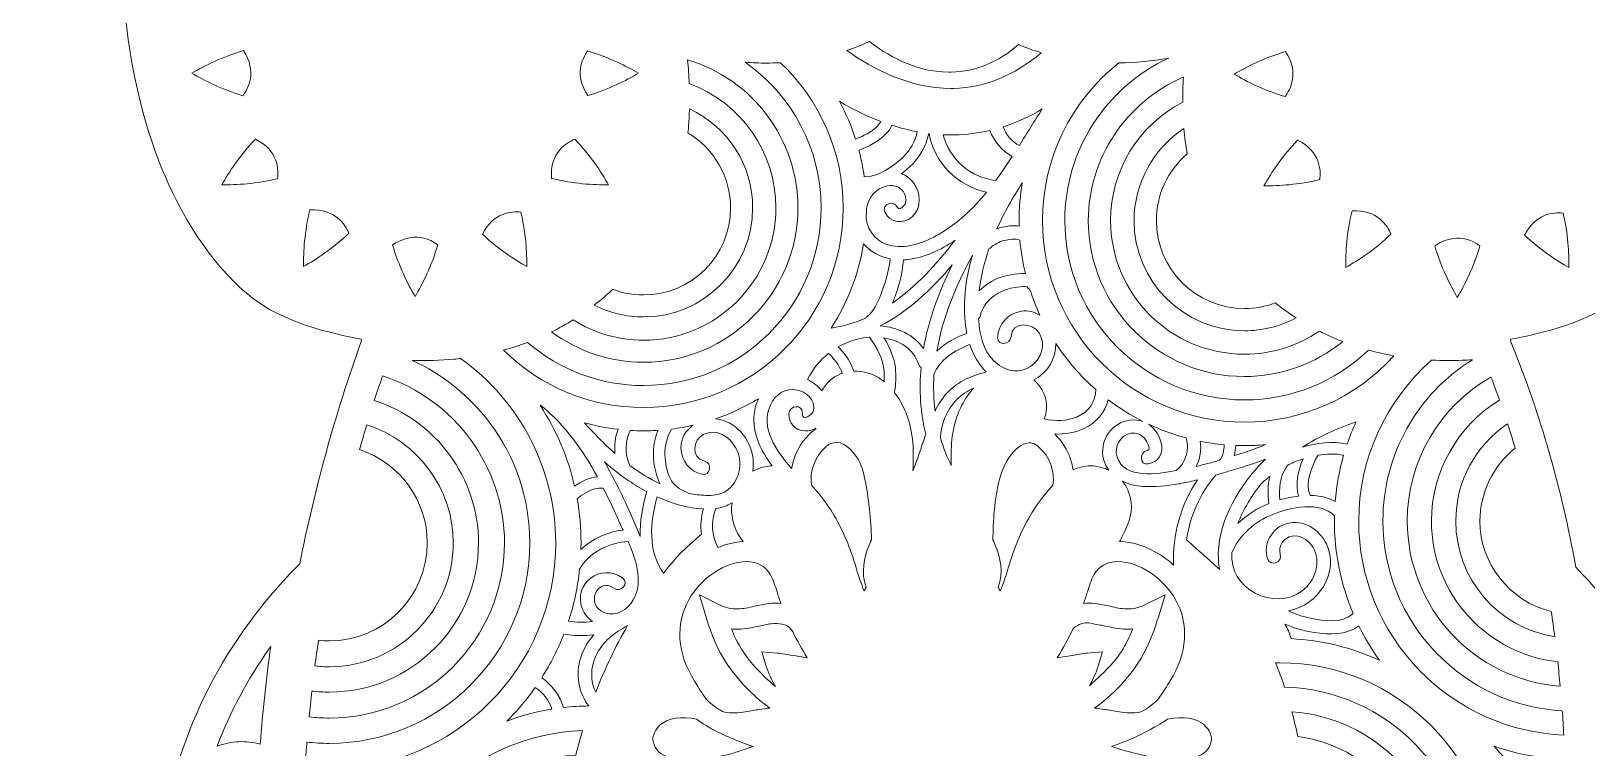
# Model space of a CAD drawing. Header units: millimetres. Extents: x -883 to 1566, y 87 to 598.
# Drawn here: x 627 to 914.9, y 263 to 395.7 of the extents above; entities that cross this region are included whole.
import ezdxf

# ---------------------------------------------------------------- set-up
doc = ezdxf.new("R2010")
doc.units = ezdxf.units.MM
doc.header["$MEASUREMENT"] = 0
doc.layers.add('Layer 5', color=7, linetype='Continuous')

msp = doc.modelspace()

# ---------------------------------------------------------------- linework, layer by layer
at = {"layer": 'Layer 5', "lineweight": 0}
for points, knots in [([(1049.22, 244.42), (1037.97, 258.41), (1020.9, 265.96), (1008.56, 269.82), (995.24, 273.99), (984.72, 274.87), (984.28, 274.9), (984.28, 274.9), (978.38, 275.35), (978.38, 275.35), (978.38, 275.35), (983.33, 272.12), (983.33, 272.12), (983.64, 271.92), (1014.32, 251.62), (1016.23, 228.7), (1016.96, 219.87), (1013.29, 211.67), (1005.31, 204.32), (996.86, 196.54), (987.11, 193.81), (976.33, 196.2), (965.94, 198.5), (957.01, 204.95), (951.34, 209.96), (944.65, 215.87), (939.8, 222.25), (938.46, 225.5), (938.46, 225.5), (938.25, 226.03), (938.25, 226.03), (939.22, 237.66), (938.11, 248.92), (934.94, 259.52), (934.91, 259.63), (934.31, 261.65), (934.26, 261.67), (931.59, 269.81), (927.69, 277.55), (922.65, 284.71), (919.31, 289.47), (915.89, 293.36), (912.87, 296.42), (910.23, 311.06), (906.31, 324.76), (901.16, 337.36), (901.16, 337.36), (901.17, 337.37), (901.17, 337.37), (901.17, 337.37), (901.15, 337.38), (901.15, 337.38), (901.06, 337.61), (900.97, 337.84), (900.87, 338.07), (900.87, 338.07), (900.82, 338.65), (900.82, 338.65), (904.46, 339.27), (914.12, 341.25), (920.27, 345.72), (924, 348.43), (933.34, 356.72), (939.57, 375.11), (943.95, 388.05), (945.77, 402.95), (945.03, 419.6), (945.01, 421.03), (944.92, 422.45), (944.78, 423.87), (944.33, 430.37), (943.51, 437.13), (942.3, 444.13), (935.21, 485.36), (917.29, 523.48), (891.84, 551.48), (878.64, 566), (863.85, 577.35), (847.87, 585.21), (830.97, 593.52), (813.05, 597.76), (794.6, 597.82), (794.6, 597.82), (794.38, 597.82), (794.38, 597.82), (794.38, 597.82), (794.38, 597.82), (794.38, 597.82), (775.93, 597.76), (758, 593.52), (741.11, 585.21), (725.12, 577.35), (710.33, 566), (697.13, 551.48), (671.69, 523.48), (653.77, 485.36), (646.67, 444.13), (642.06, 417.32), (642.98, 394.1), (649.41, 375.11), (655.64, 356.72), (664.98, 348.43), (668.7, 345.72), (674.85, 341.25), (684.52, 339.27), (688.15, 338.65), (688.15, 338.65), (688.12, 338.23), (688.12, 338.23), (683.3, 324.81), (679.5, 311.04), (676.74, 297.06), (673.57, 293.91), (669.91, 289.81), (666.32, 284.71), (660.84, 276.92), (656.71, 268.44), (654.04, 259.52), (650.69, 248.36), (649.64, 236.48), (650.89, 224.19), (653.3, 200.65), (661.72, 184.75), (666.75, 175.25), (668.65, 171.66), (670.15, 168.83), (670.33, 167.36), (670.33, 167.24), (670.21, 166.18), (666.05, 163.16), (663.1, 161.03), (659.03, 158.54), (654.72, 155.91), (643.93, 149.32), (631.7, 141.86), (629.3, 135.15), (627.02, 128.81), (627.02, 123.78), (629.29, 120.21), (631.04, 117.47), (634.1, 115.77), (638.16, 115.26), (644.55, 107.82), (661.64, 109.01), (667.7, 109.69), (667.66, 109.28), (667.64, 108.82), (667.66, 108.34), (667.5, 106.94), (667.8, 106.33), (668.01, 105.92), (668.01, 105.92), (668.03, 105.93), (668.03, 105.93), (668.31, 104.91), (668.79, 103.84), (669.56, 102.79), (673.14, 97.9), (681.28, 95.72), (693.74, 96.3), (699.9, 91.24), (707.11, 89.82), (713.26, 89.82), (718.14, 89.82), (722.36, 90.71), (724.9, 91.4), (727.81, 92.2), (732.21, 92.16), (736.88, 92.13), (745.08, 92.07), (753.56, 92.01), (757.22, 96.38), (757.22, 96.38), (757.31, 96.49), (757.31, 96.49), (767.12, 110.69), (754.63, 135.42), (750.11, 143.4), (757.61, 142.9), (778.26, 141.67), (794.49, 141.98), (810.72, 141.67), (831.37, 142.9), (838.87, 143.4), (834.35, 135.42), (821.86, 110.69), (831.67, 96.49), (831.67, 96.49), (831.75, 96.38), (831.75, 96.38), (835.41, 92.01), (843.9, 92.07), (852.1, 92.13), (856.76, 92.16), (861.16, 92.2), (864.08, 91.4), (869.81, 89.84), (884.19, 87.24), (895.23, 96.3), (907.7, 95.72), (915.84, 97.9), (919.42, 102.79), (920.23, 103.9), (920.72, 105.03), (921, 106.11), (921.17, 106.51), (921.28, 107.01), (921.28, 107.68), (921.35, 108.42), (921.33, 109.1), (921.28, 109.69), (927.34, 109.01), (944.42, 107.82), (950.82, 115.26), (954.88, 115.77), (957.93, 117.47), (959.68, 120.21), (961.96, 123.78), (961.96, 128.81), (959.68, 135.15), (958.51, 138.41), (955.02, 141.84), (950.51, 145.27), (956.29, 143.79), (964.44, 142.01), (973.66, 140.95), (978.5, 140.4), (983.93, 140.01), (989.65, 140.01), (1003.71, 140.01), (1019.54, 142.36), (1032.64, 150.39), (1048.21, 159.93), (1057.64, 175.88), (1060.66, 197.8), (1063.19, 216.14), (1059.34, 231.82), (1049.22, 244.42)], [0, 0, 0, 0, 1, 1, 1, 2, 2, 2, 3, 3, 3, 4, 4, 4, 5, 5, 5, 6, 6, 6, 7, 7, 7, 8, 8, 8, 9, 9, 9, 10, 10, 10, 11, 11, 11, 12, 12, 12, 13, 13, 13, 14, 14, 14, 15, 15, 15, 16, 16, 16, 17, 17, 17, 18, 18, 18, 19, 19, 19, 20, 20, 20, 21, 21, 21, 22, 22, 22, 23, 23, 23, 24, 24, 24, 25, 25, 25, 26, 26, 26, 27, 27, 27, 28, 28, 28, 29, 29, 29, 30, 30, 30, 31, 31, 31, 32, 32, 32, 33, 33, 33, 34, 34, 34, 35, 35, 35, 36, 36, 36, 37, 37, 37, 38, 38, 38, 39, 39, 39, 40, 40, 40, 41, 41, 41, 42, 42, 42, 43, 43, 43, 44, 44, 44, 45, 45, 45, 46, 46, 46, 47, 47, 47, 48, 48, 48, 49, 49, 49, 50, 50, 50, 51, 51, 51, 52, 52, 52, 53, 53, 53, 54, 54, 54, 55, 55, 55, 56, 56, 56, 57, 57, 57, 58, 58, 58, 59, 59, 59, 60, 60, 60, 61, 61, 61, 62, 62, 62, 63, 63, 63, 64, 64, 64, 65, 65, 65, 66, 66, 66, 67, 67, 67, 68, 68, 68, 69, 69, 69, 70, 70, 70, 71, 71, 71, 72, 72, 72, 73, 73, 73, 74, 74, 74, 75, 75, 75, 76, 76, 76, 77, 77, 77, 78, 78, 78, 79, 79, 79, 79]), ([(666.31, 392.05), (668.88, 388.17), (667.19, 385.02), (666.21, 383.71), (662.35, 384.86), (659.09, 386.5), (656.77, 387.87), (659.11, 389.25), (662.41, 390.9), (666.31, 392.05)], [0, 0, 0, 0, 1, 1, 1, 2, 2, 2, 3, 3, 3, 3]), ([(730.01, 392), (733.98, 390.82), (737.33, 389.08), (739.4, 387.87), (737.11, 386.52), (733.87, 384.88), (730.04, 383.74), (727.52, 387.49), (728.95, 390.54), (730.01, 392)], [0, 0, 0, 0, 1, 1, 1, 2, 2, 2, 3, 3, 3, 3]), ([(782.17, 393.76), (785.02, 391.5), (790.41, 388.07), (796.87, 388.07), (797.01, 388.07), (797.16, 388.07), (797.3, 388.07), (801.78, 388.17), (805.97, 389.89), (809.74, 393.16), (811.08, 392.59), (812.5, 392.08), (813.96, 391.64), (808.88, 387.4), (803.44, 385.19), (797.78, 385.05), (797.59, 385.05), (797.4, 385.04), (797.22, 385.04), (789.65, 385.04), (782.75, 388.68), (777.96, 392.07), (779.42, 392.56), (780.83, 393.12), (782.17, 393.76)], [0, 0, 0, 0, 1, 1, 1, 2, 2, 2, 3, 3, 3, 4, 4, 4, 5, 5, 5, 6, 6, 6, 7, 7, 7, 8, 8, 8, 8]), ([(859.08, 383.54), (855.21, 384.69), (851.95, 386.33), (849.64, 387.7), (851.74, 388.93), (855.14, 390.69), (859.17, 391.88), (861.74, 388), (860.05, 384.85), (859.08, 383.54)], [0, 0, 0, 0, 1, 1, 1, 2, 2, 2, 3, 3, 3, 3]), ([(718.88, 338.05), (724.86, 332.9), (732.46, 330.06), (740.34, 330.06), (758.47, 330.06), (773.23, 344.82), (773.23, 362.95), (773.23, 373.71), (767.92, 383.76), (759.18, 389.89), (760.5, 389.79), (761.8, 389.74), (763.07, 389.74), (763.92, 389.74), (764.8, 389.77), (765.69, 389.81), (773.07, 382.84), (777.3, 373.07), (777.3, 362.95), (777.3, 342.57), (760.72, 325.99), (740.34, 325.99), (730.55, 325.99), (721.4, 329.75), (714.44, 336.61), (715.96, 337.03), (717.45, 337.51), (718.88, 338.05)], [0, 0, 0, 0, 1, 1, 1, 2, 2, 2, 3, 3, 3, 4, 4, 4, 5, 5, 5, 6, 6, 6, 7, 7, 7, 8, 8, 8, 9, 9, 9, 9]), ([(727.31, 342.22), (731.22, 339.75), (735.71, 338.45), (740.34, 338.45), (753.85, 338.45), (764.85, 349.44), (764.85, 362.95), (764.85, 373.22), (758.42, 382.4), (748.81, 385.95), (748.75, 387.37), (748.65, 388.84), (748.5, 390.34), (760.58, 386.75), (768.92, 375.64), (768.92, 362.95), (768.92, 347.19), (756.1, 334.37), (740.34, 334.37), (734.23, 334.37), (728.24, 336.36), (723.34, 340), (724.7, 340.68), (726.03, 341.42), (727.31, 342.22)], [0, 0, 0, 0, 1, 1, 1, 2, 2, 2, 3, 3, 3, 4, 4, 4, 5, 5, 5, 6, 6, 6, 7, 7, 7, 8, 8, 8, 8]), ([(828.31, 389.76), (831.36, 389.8), (834.49, 390.11), (837.54, 390.67), (825.9, 385.28), (818.32, 373.62), (818.32, 360.58), (818.32, 342.29), (833.22, 327.4), (851.55, 327.4), (860.15, 327.4), (868.29, 330.67), (874.51, 336.63), (876.05, 336.21), (877.63, 335.85), (879.23, 335.56), (872.13, 327.74), (862.12, 323.28), (851.55, 323.28), (830.94, 323.28), (814.18, 340.01), (814.18, 360.58), (814.18, 372), (819.33, 382.62), (828.31, 389.76)], [0, 0, 0, 0, 1, 1, 1, 2, 2, 2, 3, 3, 3, 4, 4, 4, 5, 5, 5, 6, 6, 6, 7, 7, 7, 8, 8, 8, 8]), ([(840.14, 382.51), (831.89, 378.23), (826.79, 369.87), (826.79, 360.58), (826.79, 346.95), (837.89, 335.86), (851.55, 335.86), (856.52, 335.86), (861.3, 337.33), (865.42, 340.12), (866.23, 339.71), (866.94, 339.37), (867.64, 339.06), (868.31, 338.76), (869, 338.48), (869.74, 338.2), (864.59, 334.02), (858.18, 331.73), (851.55, 331.73), (835.62, 331.73), (822.66, 344.68), (822.66, 360.58), (822.66, 372.1), (829.68, 382.62), (840.25, 387.12), (840.17, 385.56), (840.13, 384.02), (840.14, 382.51)], [0, 0, 0, 0, 1, 1, 1, 2, 2, 2, 3, 3, 3, 4, 4, 4, 5, 5, 5, 6, 6, 6, 7, 7, 7, 8, 8, 8, 9, 9, 9, 9]), ([(748.57, 376.81), (748.63, 377.35), (748.67, 377.85), (748.7, 378.33), (748.77, 379.26), (748.82, 380.24), (748.84, 381.26), (755.98, 377.95), (760.54, 370.88), (760.54, 362.95), (760.54, 351.82), (751.48, 342.76), (740.34, 342.76), (737.17, 342.76), (734.04, 343.51), (731.23, 344.93), (732.41, 345.85), (733.56, 346.83), (734.65, 347.87), (736.47, 347.18), (738.38, 346.83), (740.34, 346.83), (749.23, 346.83), (756.46, 354.06), (756.46, 362.95), (756.46, 368.64), (753.45, 373.9), (748.57, 376.81)], [0, 0, 0, 0, 1, 1, 1, 2, 2, 2, 3, 3, 3, 4, 4, 4, 5, 5, 5, 6, 6, 6, 7, 7, 7, 8, 8, 8, 9, 9, 9, 9]), ([(783.58, 378.03), (782.48, 376.92), (781.04, 376.25), (779.6, 375.66), (778.82, 378.08), (777.81, 380.42), (776.59, 382.67), (778.82, 381.33), (781.42, 380.01), (784.28, 378.94), (784.1, 378.63), (783.87, 378.32), (783.58, 378.03)], [0, 0, 0, 0, 1, 1, 1, 2, 2, 2, 3, 3, 3, 4, 4, 4, 4]), ([(809.9, 374.5), (808.56, 375.12), (807.44, 376.47), (806.89, 377.96), (809.37, 378.75), (811.8, 379.84), (814.15, 381.25), (812.71, 379.04), (811.32, 376.76), (809.9, 374.5)], [0, 0, 0, 0, 1, 1, 1, 2, 2, 2, 3, 3, 3, 3]), ([(785.21, 376.64), (785.7, 377.14), (786.06, 377.67), (786.33, 378.23), (787.83, 377.75), (789.38, 377.35), (790.99, 377.05), (790.68, 375.27), (789.73, 373.66), (788.37, 372.32), (786.6, 370.59), (783.8, 368.64), (781.2, 368.72), (780.97, 370.37), (780.64, 372), (780.21, 373.6), (782.03, 374.36), (783.81, 375.21), (785.21, 376.64)], [0, 0, 0, 0, 1, 1, 1, 2, 2, 2, 3, 3, 3, 4, 4, 4, 5, 5, 5, 6, 6, 6, 6]), ([(808.59, 372.44), (807.61, 370.93), (806.61, 369.46), (805.55, 368.03), (800.71, 368.53), (796.99, 371.99), (795.83, 376.49), (796.29, 376.47), (796.75, 376.46), (797.22, 376.46), (797.22, 376.46), (797.22, 376.46), (797.22, 376.46), (797.46, 376.46), (797.71, 376.46), (797.96, 376.46), (800.16, 376.51), (802.32, 376.79), (804.44, 377.28), (805.19, 375.26), (806.75, 373.45), (808.59, 372.44)], [0, 0, 0, 0, 1, 1, 1, 2, 2, 2, 3, 3, 3, 4, 4, 4, 5, 5, 5, 6, 6, 6, 7, 7, 7, 7]), ([(851.55, 344.32), (853.5, 344.32), (855.42, 344.66), (857.25, 345.35), (858.48, 344.37), (859.77, 343.44), (861.11, 342.58), (858.17, 341.01), (854.89, 340.19), (851.55, 340.19), (840.29, 340.19), (831.13, 349.34), (831.13, 360.58), (831.13, 367.44), (834.63, 373.86), (840.36, 377.62), (840.49, 376.06), (840.7, 374.49), (840.97, 372.93), (837.33, 369.83), (835.26, 365.35), (835.26, 360.58), (835.26, 351.61), (842.56, 344.32), (851.55, 344.32)], [0, 0, 0, 0, 1, 1, 1, 2, 2, 2, 3, 3, 3, 4, 4, 4, 5, 5, 5, 6, 6, 6, 7, 7, 7, 8, 8, 8, 8]), ([(672.64, 368.35), (668.69, 367.39), (665.01, 367.18), (662.3, 367.21), (663.65, 369.6), (665.7, 372.71), (668.54, 375.66), (672.75, 373.58), (672.84, 369.98), (672.64, 368.35)], [0, 0, 0, 0, 1, 1, 1, 2, 2, 2, 3, 3, 3, 3]), ([(727.63, 375.66), (730.47, 372.7), (732.52, 369.6), (733.87, 367.21), (731.1, 367.18), (727.34, 367.4), (723.31, 368.41), (722.99, 373.17), (726.11, 375.04), (727.63, 375.66)], [0, 0, 0, 0, 1, 1, 1, 2, 2, 2, 3, 3, 3, 3]), ([(795.04, 358.08), (792.47, 356.58), (789.36, 355.38), (786.34, 355.92), (783.72, 356.39), (781.88, 358.38), (781.56, 361), (781.59, 361.61), (781.61, 362.22), (781.61, 362.84), (781.96, 364.84), (783.28, 366.6), (785.44, 367.01), (786.81, 367.28), (788.17, 366.79), (788.7, 365.43), (788.9, 364.89), (789, 364.2), (788.76, 363.66), (788.65, 363.43), (787.65, 362.33), (787.37, 363.01), (786.76, 364.49), (784.4, 363.69), (785.01, 362.2), (785.88, 360.11), (788.56, 359.85), (790.14, 361.35), (791.86, 362.98), (791.66, 365.81), (790.32, 367.61), (789.72, 368.41), (788.92, 368.95), (788.05, 369.26), (788.59, 369.67), (789.1, 370.1), (789.58, 370.54), (791.38, 372.21), (792.71, 374.36), (793.12, 376.72), (793.14, 376.72), (793.17, 376.71), (793.19, 376.71), (794.22, 371.26), (798.42, 367.04), (803.83, 365.83), (801.34, 362.81), (798.51, 360.12), (795.04, 358.08)], [0, 0, 0, 0, 1, 1, 1, 2, 2, 2, 3, 3, 3, 4, 4, 4, 5, 5, 5, 6, 6, 6, 7, 7, 7, 8, 8, 8, 9, 9, 9, 10, 10, 10, 11, 11, 11, 12, 12, 12, 13, 13, 13, 14, 14, 14, 15, 15, 15, 16, 16, 16, 16]), ([(865.5, 368.18), (861.56, 367.22), (857.88, 367.01), (855.17, 367.04), (856.52, 369.43), (858.56, 372.54), (861.4, 375.5), (865.62, 373.41), (865.71, 369.81), (865.5, 368.18)], [0, 0, 0, 0, 1, 1, 1, 2, 2, 2, 3, 3, 3, 3]), ([(809.86, 359.56), (808.94, 359.69), (807.95, 359.61), (807.14, 359.46), (806.66, 359.38), (806.2, 359.25), (805.75, 359.09), (807.07, 362.03), (808.69, 364.87), (810.45, 367.57), (810.06, 365.27), (809.84, 362.93), (809.84, 360.58), (809.84, 360.24), (809.85, 359.9), (809.86, 359.56)], [0, 0, 0, 0, 1, 1, 1, 2, 2, 2, 3, 3, 3, 4, 4, 4, 5, 5, 5, 5]), ([(677.43, 352.09), (677.4, 354.84), (677.62, 358.57), (678.61, 362.56), (683.31, 362.85), (685.18, 359.76), (685.81, 358.25), (682.87, 355.44), (679.79, 353.42), (677.43, 352.09)], [0, 0, 0, 0, 1, 1, 1, 2, 2, 2, 3, 3, 3, 3]), ([(717.66, 362.16), (718.57, 358.31), (718.77, 354.73), (718.74, 352.08), (716.43, 353.38), (713.43, 355.35), (710.54, 358.07), (712.54, 362.08), (715.88, 362.34), (717.66, 362.16)], [0, 0, 0, 0, 1, 1, 1, 2, 2, 2, 3, 3, 3, 3]), ([(878.67, 358.08), (875.74, 355.27), (872.66, 353.25), (870.29, 351.92), (870.26, 354.67), (870.48, 358.4), (871.47, 362.39), (876.19, 362.68), (878.05, 359.59), (878.67, 358.08)], [0, 0, 0, 0, 1, 1, 1, 2, 2, 2, 3, 3, 3, 3]), ([(911.61, 351.91), (909.3, 353.21), (906.3, 355.18), (903.41, 357.9), (905.41, 361.91), (908.75, 362.18), (910.53, 361.99), (911.43, 358.14), (911.64, 354.56), (911.61, 351.91)], [0, 0, 0, 0, 1, 1, 1, 2, 2, 2, 3, 3, 3, 3]), ([(702.27, 356.1), (701.13, 352.2), (699.47, 348.89), (698.08, 346.55), (696.7, 348.89), (695.05, 352.19), (693.9, 356.1), (695.37, 357.06), (698.8, 358.72), (702.27, 356.1)], [0, 0, 0, 0, 1, 1, 1, 2, 2, 2, 3, 3, 3, 3]), ([(807.17, 356.93), (807.84, 357.1), (809.21, 357.32), (810, 356.97), (810.19, 354.86), (810.53, 352.8), (811.02, 350.79), (809.25, 350.85), (807.15, 350.37), (806.35, 350.07), (804.9, 349.54), (803.56, 348.68), (802.49, 347.58), (802.78, 350.22), (803.4, 352.82), (804.27, 355.34), (804.34, 355.38), (804.41, 355.43), (804.47, 355.49), (805.23, 356.19), (806.17, 356.68), (807.17, 356.93)], [0, 0, 0, 0, 1, 1, 1, 2, 2, 2, 3, 3, 3, 4, 4, 4, 5, 5, 5, 6, 6, 6, 7, 7, 7, 7]), ([(895.14, 355.93), (893.99, 352.03), (892.34, 348.72), (890.95, 346.38), (889.57, 348.72), (887.91, 352.02), (886.77, 355.93), (888.24, 356.89), (891.67, 358.55), (895.14, 355.93)], [0, 0, 0, 0, 1, 1, 1, 2, 2, 2, 3, 3, 3, 3]), ([(775.08, 340.7), (778.06, 345.34), (780.14, 350.61), (781.07, 356.27), (782.32, 354.87), (784.05, 353.9), (786, 353.51), (785.76, 351.74), (785.38, 350), (784.78, 348.31), (784.12, 346.46), (783.27, 344.11), (781.71, 342.83), (781.6, 342.74), (781.52, 342.64), (781.46, 342.54), (779.46, 341.67), (777.34, 341.04), (775.08, 340.7)], [0, 0, 0, 0, 1, 1, 1, 2, 2, 2, 3, 3, 3, 4, 4, 4, 5, 5, 5, 6, 6, 6, 6]), ([(786.41, 345.31), (787.56, 347.85), (788.18, 350.76), (788.49, 353.33), (788.72, 353.34), (788.95, 353.36), (789.19, 353.39), (792.38, 353.77), (795.34, 355.12), (798.01, 356.96), (794.63, 352.56), (790.85, 348.38), (786.41, 345.31)], [0, 0, 0, 0, 1, 1, 1, 2, 2, 2, 3, 3, 3, 4, 4, 4, 4]), ([(800.12, 339.98), (800.14, 339.89), (800.16, 339.8), (800.17, 339.71), (798.24, 339.02), (796.21, 337.92), (794.62, 336.44), (795.74, 342.75), (798.17, 348.61), (801.22, 354.17), (799.85, 349.56), (799.31, 344.78), (800.12, 339.98)], [0, 0, 0, 0, 1, 1, 1, 2, 2, 2, 3, 3, 3, 4, 4, 4, 4]), ([(792.17, 336.91), (790.38, 339.48), (787.34, 340.83), (784.17, 341.1), (789.31, 343.76), (793.64, 347.84), (797.48, 352.38), (795.04, 347.48), (793.12, 342.35), (792.17, 336.91)], [0, 0, 0, 0, 1, 1, 1, 2, 2, 2, 3, 3, 3, 3]), ([(802.68, 343.01), (803.06, 344.73), (804.3, 346.15), (805.79, 347.05), (806.49, 347.48), (807.26, 347.79), (808.06, 348), (808.61, 348.14), (810.47, 348.54), (811.35, 348.3), (811.47, 348.08), (811.65, 347.91), (811.86, 347.79), (812.39, 346.18), (813.01, 344.61), (813.71, 343.08), (812.72, 343.7), (811.54, 344), (810.29, 343.81), (807.79, 343.44), (806.01, 341.46), (805.87, 338.97), (805.78, 337.37), (808.28, 337.54), (808.36, 339.12), (808.52, 342.04), (812.35, 341.72), (813.56, 339.79), (814.92, 337.63), (813.94, 334.95), (811.94, 333.59), (809.68, 332.06), (806.92, 332.84), (805.12, 334.69), (803.2, 336.66), (802.56, 339.5), (802.37, 342.16), (802.37, 342.24), (802.37, 342.33), (802.36, 342.41), (802.51, 342.56), (802.62, 342.75), (802.68, 343.01)], [0, 0, 0, 0, 1, 1, 1, 2, 2, 2, 3, 3, 3, 4, 4, 4, 5, 5, 5, 6, 6, 6, 7, 7, 7, 8, 8, 8, 9, 9, 9, 10, 10, 10, 11, 11, 11, 12, 12, 12, 13, 13, 13, 14, 14, 14, 14]), ([(779.24, 332.71), (778.83, 333.94), (778.21, 335.1), (777.37, 336.11), (777.11, 336.42), (776.77, 336.82), (776.37, 337.21), (777.48, 337.85), (778.67, 338.33), (779.93, 338.65), (780.66, 338.83), (781.41, 338.95), (782.18, 339), (783.58, 337.05), (784.69, 335.08), (784.87, 332.6), (784.92, 331.99), (784.92, 331.38), (784.88, 330.77), (784.72, 330.9), (784.57, 331.03), (784.41, 331.14), (782.87, 332.25), (781.02, 332.79), (779.24, 332.71)], [0, 0, 0, 0, 1, 1, 1, 2, 2, 2, 3, 3, 3, 4, 4, 4, 5, 5, 5, 6, 6, 6, 7, 7, 7, 8, 8, 8, 8]), ([(788.98, 324.89), (788.92, 325.05), (788.85, 325.2), (788.78, 325.37), (788.26, 326.57), (787.59, 327.7), (786.8, 328.74), (787.05, 330.26), (787.14, 331.81), (786.95, 333.35), (786.69, 335.42), (785.9, 337.2), (784.84, 338.88), (787.7, 338.44), (790.29, 336.91), (791.27, 333.96), (791.36, 333.69), (791.52, 333.52), (791.7, 333.4), (791.33, 329.25), (791.6, 325.05), (792.57, 321.05), (792.52, 320.96), (792.48, 320.86), (792.45, 320.76), (791.79, 318.57), (791.03, 316.42), (790.2, 314.3), (790.37, 317.56), (790.36, 321.36), (788.98, 324.89)], [0, 0, 0, 0, 1, 1, 1, 2, 2, 2, 3, 3, 3, 4, 4, 4, 5, 5, 5, 6, 6, 6, 7, 7, 7, 8, 8, 8, 9, 9, 9, 10, 10, 10, 10]), ([(796.6, 328.76), (795.64, 327.74), (794.87, 326.57), (794.31, 325.32), (794.03, 327.54), (793.96, 329.79), (794.1, 332.04), (794.91, 334.75), (798.16, 336.68), (800.72, 337.64), (801.37, 335.75), (802.4, 333.93), (803.78, 332.57), (801.09, 331.9), (798.61, 330.89), (796.6, 328.76)], [0, 0, 0, 0, 1, 1, 1, 2, 2, 2, 3, 3, 3, 4, 4, 4, 5, 5, 5, 5]), ([(814.49, 323.92), (814.73, 324.53), (814.88, 325.15), (814.92, 325.77), (815.07, 327.77), (814.14, 329.76), (812.57, 331.09), (815.07, 332.39), (816.73, 335.04), (816.66, 337.81), (818.73, 334.66), (821.21, 331.81), (824.04, 329.32), (824.1, 327.07), (822.67, 325.11), (820.54, 324.23), (818.91, 323.56), (816.43, 323.32), (814.49, 323.92)], [0, 0, 0, 0, 1, 1, 1, 2, 2, 2, 3, 3, 3, 4, 4, 4, 5, 5, 5, 6, 6, 6, 6]), ([(677.98, 263.1), (678.01, 263.42), (678.03, 263.74), (678.06, 264.07), (679.44, 263.91), (680.82, 263.83), (682.18, 263.83), (702.65, 263.83), (719.3, 280.48), (719.3, 300.95), (719.3, 309.08), (716.7, 316.81), (711.79, 323.29), (708.07, 328.21), (703.12, 332.16), (697.55, 334.72), (700.1, 334.62), (702.72, 334.7), (705.35, 334.94), (705.73, 334.98), (706.11, 335.03), (706.49, 335.07), (717.52, 327.19), (724.1, 314.46), (724.1, 300.95), (724.1, 277.83), (705.3, 259.03), (682.18, 259.03), (680.71, 259.03), (679.21, 259.11), (677.72, 259.27), (677.81, 260.69), (677.89, 261.92), (677.98, 263.1)], [0, 0, 0, 0, 1, 1, 1, 2, 2, 2, 3, 3, 3, 4, 4, 4, 5, 5, 5, 6, 6, 6, 7, 7, 7, 8, 8, 8, 9, 9, 9, 10, 10, 10, 11, 11, 11, 11]), ([(770.69, 331.17), (771.63, 333.08), (772.97, 334.72), (774.6, 336.01), (775.38, 335.25), (776.14, 334.22), (776.34, 333.9), (776.66, 333.39), (776.92, 332.86), (777.12, 332.31), (777.07, 332.29), (777.01, 332.28), (776.95, 332.26), (775.37, 331.66), (774.09, 330.48), (773.34, 329.05), (772.68, 329.95), (771.74, 330.69), (770.69, 331.17)], [0, 0, 0, 0, 1, 1, 1, 2, 2, 2, 3, 3, 3, 4, 4, 4, 5, 5, 5, 6, 6, 6, 6]), ([(910.66, 265.37), (900.58, 265.79), (891.15, 270), (884.04, 277.25), (876.73, 284.72), (872.7, 294.57), (872.7, 304.99), (872.7, 316.38), (877.62, 327.21), (886.19, 334.76), (888.12, 334.66), (890.03, 334.65), (891.85, 334.73), (892.47, 334.76), (893.11, 334.79), (893.75, 334.84), (883.46, 328.43), (877.18, 317.22), (877.18, 304.99), (877.18, 295.84), (880.69, 287.16), (887.06, 280.56), (893.26, 274.14), (901.52, 270.36), (910.37, 269.86), (910.47, 268.48), (910.57, 267), (910.66, 265.37)], [0, 0, 0, 0, 1, 1, 1, 2, 2, 2, 3, 3, 3, 4, 4, 4, 5, 5, 5, 6, 6, 6, 7, 7, 7, 8, 8, 8, 9, 9, 9, 9]), ([(678.98, 273.51), (680.07, 273.38), (681.14, 273.32), (682.18, 273.32), (697.42, 273.32), (709.81, 285.71), (709.81, 300.95), (709.81, 312.94), (701.92, 323.66), (690.53, 327.28), (691, 328.72), (691.5, 330.22), (692.05, 331.84), (705.37, 327.58), (714.62, 314.98), (714.62, 300.95), (714.62, 283.06), (700.07, 268.51), (682.18, 268.51), (680.95, 268.51), (679.71, 268.58), (678.47, 268.73), (678.61, 270.2), (678.78, 271.78), (678.98, 273.51)], [0, 0, 0, 0, 1, 1, 1, 2, 2, 2, 3, 3, 3, 4, 4, 4, 5, 5, 5, 6, 6, 6, 7, 7, 7, 8, 8, 8, 8]), ([(909.98, 274.4), (894.05, 275.63), (881.69, 288.9), (881.69, 304.99), (881.69, 316.03), (887.6, 326.16), (897.18, 331.64), (897.7, 330.28), (898.22, 328.87), (898.75, 327.37), (890.97, 322.61), (886.16, 314.1), (886.16, 304.99), (886.16, 298.39), (888.63, 292.08), (893.12, 287.22), (897.45, 282.55), (903.25, 279.62), (909.53, 278.94), (909.69, 277.5), (909.84, 276), (909.98, 274.4)], [0, 0, 0, 0, 1, 1, 1, 2, 2, 2, 3, 3, 3, 4, 4, 4, 5, 5, 5, 6, 6, 6, 7, 7, 7, 7]), ([(768.16, 316.35), (767.98, 315.8), (767.85, 315.24), (767.75, 314.68), (764.96, 317.93), (761.88, 322.18), (763.82, 326.45), (764.7, 328.39), (766.63, 329.7), (768.81, 329.23), (769.86, 329), (770.86, 328.39), (771.43, 327.45), (771.78, 326.88), (771.99, 326.12), (771.82, 325.45), (771.65, 324.75), (769.62, 323.11), (769.74, 325.02), (769.84, 326.62), (767.35, 326.44), (767.25, 324.86), (767.14, 323.13), (768.47, 321.72), (770.2, 321.65), (770.93, 321.61), (771.61, 321.8), (772.2, 322.14), (772.2, 322.11), (772.21, 322.07), (772.22, 322.03), (771.97, 321.86), (771.72, 321.66), (771.46, 321.43), (769.95, 320.09), (768.8, 318.33), (768.16, 316.35)], [0, 0, 0, 0, 1, 1, 1, 2, 2, 2, 3, 3, 3, 4, 4, 4, 5, 5, 5, 6, 6, 6, 7, 7, 7, 8, 8, 8, 9, 9, 9, 10, 10, 10, 11, 11, 11, 12, 12, 12, 12]), ([(797.31, 315.23), (796.48, 316.88), (795.81, 318.61), (795.3, 320.39), (795.39, 323), (796.42, 325.48), (798.23, 327.37), (799.17, 328.36), (800.26, 329.06), (801.43, 329.58), (801.27, 329.4), (801.11, 329.21), (800.96, 329.02), (800.07, 327.91), (799.33, 326.69), (798.77, 325.39), (798.77, 325.39), (798.76, 325.36), (798.76, 325.36), (798.7, 325.2), (798.63, 325.05), (798.57, 324.89), (797.31, 321.69), (797.19, 318.27), (797.31, 315.23)], [0, 0, 0, 0, 1, 1, 1, 2, 2, 2, 3, 3, 3, 4, 4, 4, 5, 5, 5, 6, 6, 6, 7, 7, 7, 8, 8, 8, 8]), ([(721.43, 326.28), (725.85, 322.75), (729.11, 318.12), (731.82, 313.16), (730.29, 313.01), (728.91, 312.34), (727.59, 311.45), (727.59, 311.45), (727.59, 311.45), (727.59, 311.44), (726.37, 316.75), (724.23, 321.79), (721.2, 326.4), (721.28, 326.36), (721.35, 326.32), (721.43, 326.28)], [0, 0, 0, 0, 1, 1, 1, 2, 2, 2, 3, 3, 3, 4, 4, 4, 5, 5, 5, 5]), ([(764.17, 315.18), (763.96, 315.18), (763.76, 315.16), (763.56, 315.14), (762.65, 315.03), (761.49, 314.69), (760.56, 314.19), (760.67, 314.95), (760.7, 315.74), (760.61, 316.54), (760.22, 320.17), (757.27, 323.6), (753.66, 323.89), (756.46, 324.85), (759.13, 326.11), (761.63, 327.62), (761.2, 326.73), (760.92, 325.77), (760.82, 324.79), (760.45, 321.15), (762.07, 317.99), (764.17, 315.18)], [0, 0, 0, 0, 1, 1, 1, 2, 2, 2, 3, 3, 3, 4, 4, 4, 5, 5, 5, 6, 6, 6, 7, 7, 7, 7]), ([(821.9, 322.11), (824.1, 323.14), (825.79, 325.13), (826.35, 327.44), (828.35, 325.91), (830.5, 324.56), (832.77, 323.41), (829.57, 324.54), (825.98, 322.32), (825.4, 318.9), (825.1, 317.11), (825.55, 315.6), (826.45, 314.41), (825.62, 314.8), (824.7, 315.05), (823.99, 315.14), (822.81, 315.28), (821.53, 315.12), (820.39, 314.68), (820.21, 314.61), (820.02, 314.53), (819.84, 314.45), (819.74, 315.09), (819.59, 315.72), (819.39, 316.35), (818.8, 318.17), (817.78, 319.8), (816.44, 321.09), (818.37, 321.01), (820.34, 321.39), (821.9, 322.11)], [0, 0, 0, 0, 1, 1, 1, 2, 2, 2, 3, 3, 3, 4, 4, 4, 5, 5, 5, 6, 6, 6, 7, 7, 7, 8, 8, 8, 9, 9, 9, 10, 10, 10, 10]), ([(680.21, 282.91), (680.87, 282.84), (681.53, 282.8), (682.18, 282.8), (692.19, 282.8), (700.33, 290.94), (700.33, 300.95), (700.33, 308.8), (695.21, 315.79), (687.79, 318.2), (688.21, 319.68), (688.66, 321.2), (689.15, 322.81), (698.6, 319.8), (705.14, 310.91), (705.14, 300.95), (705.14, 288.29), (694.84, 278), (682.18, 278), (681.32, 278), (680.44, 278.05), (679.54, 278.16), (679.73, 279.64), (679.95, 281.21), (680.21, 282.91)], [0, 0, 0, 0, 1, 1, 1, 2, 2, 2, 3, 3, 3, 4, 4, 4, 5, 5, 5, 6, 6, 6, 7, 7, 7, 8, 8, 8, 8]), ([(735.07, 317.51), (733.05, 319.28), (731.16, 321.21), (729.4, 323.17), (731.44, 322.6), (733.52, 322.2), (735.64, 321.96), (735.1, 320.52), (734.91, 319.02), (735.07, 317.51)], [0, 0, 0, 0, 1, 1, 1, 2, 2, 2, 3, 3, 3, 3]), ([(751.14, 313.63), (752.71, 313.25), (753.19, 315.7), (751.63, 316.07), (749.01, 316.69), (749.46, 320.05), (751.53, 321.03), (753.82, 322.12), (756.25, 320.66), (757.39, 318.62), (758.39, 316.85), (758.4, 314.66), (757.58, 312.82), (756.52, 310.46), (754.36, 309.61), (751.88, 309.72), (750.82, 309.77), (749.78, 309.9), (748.76, 310.1), (747.55, 310.66), (746.27, 311.23), (745.53, 312.41), (744.78, 313.63), (744.45, 315.23), (744.34, 316.64), (744.17, 318.58), (744.58, 320.43), (745.55, 322.01), (746.88, 322.18), (748.2, 322.41), (749.49, 322.71), (748.17, 321.74), (747.26, 320.26), (747.27, 318.55), (747.3, 316.2), (748.85, 314.17), (751.14, 313.63)], [0, 0, 0, 0, 1, 1, 1, 2, 2, 2, 3, 3, 3, 4, 4, 4, 5, 5, 5, 6, 6, 6, 7, 7, 7, 8, 8, 8, 9, 9, 9, 10, 10, 10, 11, 11, 11, 12, 12, 12, 12]), ([(833.74, 315.56), (837.72, 316.32), (836.41, 321.2), (833.83, 322.89), (836.04, 321.85), (838.35, 321.01), (840.75, 320.36), (841.46, 318.17), (840.74, 315.82), (838.94, 314.31), (835.46, 313.68), (829.33, 312.7), (827.99, 316.83), (827.38, 318.7), (828.58, 320.97), (830.61, 321.24), (831.46, 321.35), (832.34, 321.01), (832.96, 320.44), (833.13, 320.28), (834.57, 318.24), (833.58, 318.05), (832.02, 317.75), (832.16, 315.26), (833.74, 315.56)], [0, 0, 0, 0, 1, 1, 1, 2, 2, 2, 3, 3, 3, 4, 4, 4, 5, 5, 5, 6, 6, 6, 7, 7, 7, 8, 8, 8, 8]), ([(870.55, 319.19), (867.88, 319.84), (864.9, 319.41), (862.29, 318.67), (865.36, 320.64), (868.73, 322.16), (872.19, 323.32), (871.57, 321.97), (871.03, 320.6), (870.55, 319.19)], [0, 0, 0, 0, 1, 1, 1, 2, 2, 2, 3, 3, 3, 3]), ([(901.66, 318.47), (897.57, 315.21), (895.14, 310.21), (895.14, 304.99), (895.14, 297.06), (900.66, 290.1), (908.33, 288.25), (908.56, 286.7), (908.78, 285.13), (908.98, 283.56), (898.47, 285.21), (890.67, 294.26), (890.67, 304.99), (890.67, 312.27), (894.23, 318.92), (900.25, 322.98), (900.73, 321.53), (901.19, 320.05), (901.66, 318.47)], [0, 0, 0, 0, 1, 1, 1, 2, 2, 2, 3, 3, 3, 4, 4, 4, 5, 5, 5, 6, 6, 6, 6]), ([(737.83, 315.27), (736.86, 317.4), (736.9, 319.71), (737.86, 321.76), (738.68, 321.71), (739.51, 321.68), (740.34, 321.68), (741.24, 321.68), (742.14, 321.71), (743.03, 321.77), (742.25, 319.93), (742, 317.88), (742.27, 315.86), (742.45, 314.53), (742.78, 313.12), (743.39, 311.89), (741.44, 312.8), (739.59, 313.96), (737.83, 315.27)], [0, 0, 0, 0, 1, 1, 1, 2, 2, 2, 3, 3, 3, 4, 4, 4, 5, 5, 5, 6, 6, 6, 6]), ([(781.98, 300.23), (781.21, 298.29), (780.53, 295.46), (781.56, 292.77), (781.42, 292.5), (781.29, 292.24), (781.18, 291.98), (781.14, 292.07), (781.11, 292.16), (781.08, 292.24), (780.59, 293.55), (780.13, 294.79), (779.9, 295.6), (778.84, 299.4), (777.55, 302.61), (775.97, 305.41), (775.14, 306.87), (774.19, 308.28), (773.15, 309.61), (773.15, 309.61), (773.08, 309.69), (773.08, 309.69), (772.77, 310.09), (772.45, 310.47), (772.13, 310.84), (771.88, 311.13), (771.65, 311.38), (771.43, 311.62), (771.05, 314.14), (772.05, 316.93), (773.96, 318.62), (774.27, 318.89), (774.56, 319.09), (774.88, 319.25), (776.53, 320.09), (778.28, 319.14), (780.04, 316.44), (780.09, 316.36), (780.33, 315.9), (780.53, 315.51), (780.87, 314.71), (781.08, 313.8), (781.26, 312.94), (782.01, 309.35), (782.48, 305.09), (782.54, 301.51), (782.32, 301.05), (782.14, 300.63), (781.98, 300.23)], [0, 0, 0, 0, 1, 1, 1, 2, 2, 2, 3, 3, 3, 4, 4, 4, 5, 5, 5, 6, 6, 6, 7, 7, 7, 8, 8, 8, 9, 9, 9, 10, 10, 10, 11, 11, 11, 12, 12, 12, 13, 13, 13, 14, 14, 14, 15, 15, 15, 16, 16, 16, 16]), ([(805.57, 300.23), (805.41, 300.63), (805.22, 301.05), (805.01, 301.51), (805.05, 304.69), (805.24, 309.26), (806.28, 312.89), (807.26, 316.33), (808.66, 317.75), (809.59, 318.52), (809.59, 318.52), (810.09, 318.91), (810.09, 318.91), (811.29, 319.73), (812.31, 319.42), (812.7, 319.24), (812.96, 319.12), (813.25, 318.92), (813.59, 318.62), (815.5, 316.93), (816.5, 314.14), (816.12, 311.62), (815.9, 311.39), (815.67, 311.13), (815.42, 310.84), (815.1, 310.48), (814.78, 310.09), (814.45, 309.67), (814.45, 309.67), (814.41, 309.62), (814.41, 309.62), (813.36, 308.28), (812.41, 306.87), (811.58, 305.41), (809.99, 302.61), (808.71, 299.4), (807.64, 295.6), (807.42, 294.79), (806.96, 293.56), (806.47, 292.24), (806.44, 292.16), (806.4, 292.07), (806.37, 291.98), (806.26, 292.24), (806.13, 292.5), (805.99, 292.77), (807.02, 295.46), (806.34, 298.29), (805.57, 300.23)], [0, 0, 0, 0, 1, 1, 1, 2, 2, 2, 3, 3, 3, 4, 4, 4, 5, 5, 5, 6, 6, 6, 7, 7, 7, 8, 8, 8, 9, 9, 9, 10, 10, 10, 11, 11, 11, 12, 12, 12, 13, 13, 13, 14, 14, 14, 15, 15, 15, 16, 16, 16, 16]), ([(843.38, 319.75), (844.83, 319.46), (846.31, 319.25), (847.8, 319.11), (847.77, 318.06), (847.57, 316.95), (846.95, 316.24), (845.52, 315.82), (844.08, 315.43), (842.64, 315.09), (843.36, 316.53), (843.61, 318.13), (843.38, 319.75)], [0, 0, 0, 0, 1, 1, 1, 2, 2, 2, 3, 3, 3, 4, 4, 4, 4]), ([(849.65, 317.06), (849.81, 317.68), (849.9, 318.33), (849.93, 318.98), (850.47, 318.96), (851, 318.94), (851.55, 318.94), (852.85, 318.94), (854.15, 319), (855.44, 319.12), (854.23, 318.6), (853, 318.15), (851.74, 317.74), (851.05, 317.51), (850.35, 317.28), (849.65, 317.06)], [0, 0, 0, 0, 1, 1, 1, 2, 2, 2, 3, 3, 3, 4, 4, 4, 5, 5, 5, 5]), ([(865.11, 317.13), (865.12, 317.13), (865.12, 317.14), (865.12, 317.15), (866.72, 317.43), (868.38, 317.5), (869.91, 317.15), (869.11, 314.36), (868.58, 311.48), (868.34, 308.57), (866.99, 309.36), (865.4, 309.69), (863.75, 309.72), (863.73, 309.76), (863.72, 309.8), (863.7, 309.84), (862.67, 311.87), (864.09, 315.31), (865.11, 317.13)], [0, 0, 0, 0, 1, 1, 1, 2, 2, 2, 3, 3, 3, 4, 4, 4, 5, 5, 5, 6, 6, 6, 6]), ([(739.75, 302.14), (737.8, 306.83), (735.66, 311.51), (733.13, 315.91), (734.56, 314.65), (736.06, 313.47), (737.66, 312.41), (738.69, 311.71), (739.8, 311.04), (740.96, 310.42), (740.14, 307.73), (739.65, 304.89), (739.75, 302.14)], [0, 0, 0, 0, 1, 1, 1, 2, 2, 2, 3, 3, 3, 4, 4, 4, 4]), ([(846.73, 297.86), (846.76, 297.2), (846.85, 296.57), (847, 295.96), (846.74, 296.29), (842.93, 299.65), (840.83, 301.49), (841.47, 305.87), (843.3, 310.04), (846.24, 313.5), (847.04, 313.73), (847.84, 313.96), (848.63, 314.19), (850.93, 314.85), (853.25, 315.55), (855.47, 316.44), (855.05, 316.03), (854.63, 315.61), (854.23, 315.18), (850.03, 310.67), (846.43, 304.2), (846.73, 297.86)], [0, 0, 0, 0, 1, 1, 1, 2, 2, 2, 3, 3, 3, 4, 4, 4, 5, 5, 5, 6, 6, 6, 7, 7, 7, 7]), ([(861.56, 309.6), (860.38, 309.46), (859.21, 309.2), (858.13, 308.9), (857.91, 310.95), (858.07, 313.18), (859.29, 314.86), (859.38, 315), (859.45, 315.14), (859.48, 315.28), (860.28, 315.68), (861.11, 316.04), (861.98, 316.33), (862.12, 316.38), (862.26, 316.42), (862.4, 316.47), (861.46, 314.31), (860.91, 311.78), (861.56, 309.6)], [0, 0, 0, 0, 1, 1, 1, 2, 2, 2, 3, 3, 3, 4, 4, 4, 5, 5, 5, 6, 6, 6, 6]), ([(732.57, 311.06), (732.69, 311.05), (732.8, 311.06), (732.91, 311.08), (733.98, 308.97), (734.98, 306.81), (735.93, 304.66), (736.13, 304.22), (736.34, 303.75), (736.56, 303.27), (733.82, 303.05), (730.89, 301.73), (728.76, 299.72), (728.77, 300.13), (728.78, 300.54), (728.78, 300.95), (728.78, 303.7), (728.54, 306.42), (728.07, 309.08), (728.28, 309.29), (728.52, 309.49), (728.8, 309.68), (729.9, 310.42), (731.2, 311.18), (732.57, 311.06)], [0, 0, 0, 0, 1, 1, 1, 2, 2, 2, 3, 3, 3, 4, 4, 4, 5, 5, 5, 6, 6, 6, 7, 7, 7, 8, 8, 8, 8]), ([(838.45, 296.82), (837.66, 297.54), (836.81, 298.19), (835.9, 298.77), (833.51, 300.28), (830.88, 301.14), (828.43, 301.21), (828.65, 301.54), (828.83, 301.87), (829, 302.24), (830.32, 305.03), (831.04, 306.73), (830.41, 309.4), (830.08, 310.78), (829.52, 311.71), (828.98, 312.37), (830.13, 311.79), (831.44, 311.45), (832.74, 311.39), (834.97, 311.27), (837.19, 311.48), (839.39, 311.86), (839.56, 311.85), (839.75, 311.87), (839.93, 311.96), (840.92, 312.14), (841.9, 312.37), (842.88, 312.61), (839.75, 307.97), (838.18, 302.4), (838.45, 296.82)], [0, 0, 0, 0, 1, 1, 1, 2, 2, 2, 3, 3, 3, 4, 4, 4, 5, 5, 5, 6, 6, 6, 7, 7, 7, 8, 8, 8, 9, 9, 9, 10, 10, 10, 10]), ([(856.07, 308.21), (853.92, 307.36), (851.95, 306.11), (850.34, 304.5), (851.35, 307.2), (852.94, 309.75), (854.73, 311.95), (855.22, 312.42), (855.74, 312.86), (856.28, 313.27), (855.85, 311.64), (855.83, 309.89), (856.07, 308.21)], [0, 0, 0, 0, 1, 1, 1, 2, 2, 2, 3, 3, 3, 4, 4, 4, 4]), ([(742.89, 309.46), (745.61, 308.21), (748.54, 307.33), (751.43, 307.21), (750.97, 305.68), (750.86, 304.09), (751.09, 302.54), (751.09, 302.54), (748.37, 300.15), (748.37, 300.15), (748.37, 300.15), (747.14, 298.99), (747.14, 298.99), (746.07, 297.8), (745.04, 296.58), (744.03, 295.32), (741.12, 299.39), (741.53, 304.74), (742.89, 309.46)], [0, 0, 0, 0, 1, 1, 1, 2, 2, 2, 3, 3, 3, 4, 4, 4, 5, 5, 5, 6, 6, 6, 6]), ([(753.71, 307.29), (754.83, 307.43), (755.84, 307.8), (756.73, 308.34), (756.42, 306.21), (756.96, 303.88), (758.28, 301.85), (758.43, 301.62), (758.59, 301.4), (758.76, 301.19), (757.25, 301.11), (755.67, 300.72), (754.12, 300.06), (752.92, 302.32), (752.77, 304.9), (753.71, 307.29)], [0, 0, 0, 0, 1, 1, 1, 2, 2, 2, 3, 3, 3, 4, 4, 4, 5, 5, 5, 5]), ([(849.21, 299.13), (850.67, 302.42), (853.42, 304.89), (856.81, 306.22), (860.06, 307.49), (865.48, 308.72), (868.21, 305.95), (868.2, 305.63), (868.19, 305.31), (868.19, 304.99), (868.19, 299.08), (869.4, 293.26), (871.66, 287.88), (871.64, 287.86), (871.61, 287.85), (871.59, 287.83), (869.67, 285.92), (866.14, 286.5), (863.77, 287), (862.36, 287.3), (861, 287.75), (859.7, 288.34), (865.15, 289.37), (869.29, 295.42), (866.71, 300.77), (865.46, 303.37), (862.4, 305.38), (859.45, 304.54), (856.66, 303.75), (854.94, 300.79), (855.82, 298.01), (856.3, 296.48), (858.66, 297.3), (858.18, 298.83), (857.7, 300.34), (858.85, 301.94), (860.39, 302.2), (861.77, 302.44), (863.16, 301.56), (863.97, 300.5), (865.73, 298.22), (865.01, 294.88), (863.16, 292.88), (858.6, 287.96), (849.52, 291.48), (849.22, 298.01), (849.2, 298.38), (849.2, 298.76), (849.21, 299.13)], [0, 0, 0, 0, 1, 1, 1, 2, 2, 2, 3, 3, 3, 4, 4, 4, 5, 5, 5, 6, 6, 6, 7, 7, 7, 8, 8, 8, 9, 9, 9, 10, 10, 10, 11, 11, 11, 12, 12, 12, 13, 13, 13, 14, 14, 14, 15, 15, 15, 16, 16, 16, 16]), ([(736.47, 294.44), (732.54, 297.27), (727.27, 293.46), (728.99, 288.82), (729.39, 287.76), (730.07, 286.96), (730.9, 286.4), (729.44, 286.2), (727.97, 286.22), (726.48, 286.46), (727.49, 289.55), (728.17, 292.77), (728.52, 296.05), (730.15, 299.13), (734.27, 301.14), (737.51, 301.17), (739.14, 297.42), (740.48, 293.14), (738.05, 289.75), (736.79, 287.99), (734.39, 287.16), (732.45, 288.38), (729.79, 290.06), (732.03, 294.57), (734.84, 292.55), (736.13, 291.61), (737.77, 293.5), (736.47, 294.44)], [0, 0, 0, 0, 1, 1, 1, 2, 2, 2, 3, 3, 3, 4, 4, 4, 5, 5, 5, 6, 6, 6, 7, 7, 7, 8, 8, 8, 9, 9, 9, 9]), ([(754.97, 269.72), (754.43, 270.02), (753.95, 270.33), (753.52, 270.66), (752.97, 271.06), (752.48, 271.51), (752.06, 271.9), (751.4, 272.73), (750.8, 273.7), (750.22, 274.65), (750.07, 274.88), (749.93, 275.12), (749.78, 275.36), (746.56, 280.52), (746.19, 285.87), (748.74, 290.42), (751.02, 294.5), (755.5, 297.45), (759.39, 297.46), (759.39, 297.46), (759.41, 297.46), (759.41, 297.46), (761.46, 297.45), (762.95, 296.62), (763.85, 295), (764.38, 294.05), (764.74, 292.93), (765.06, 291.87), (765.28, 291.16), (765.51, 290.44), (765.77, 289.73), (765.06, 289.8), (764.32, 289.79), (763.55, 289.7), (762.61, 289.59), (761.72, 289.39), (760.86, 289.2), (759.78, 288.96), (758.77, 288.73), (757.79, 288.71), (756.68, 288.69), (755.56, 288.93), (754.56, 289.42), (754.56, 289.42), (750.68, 291.32), (750.68, 291.32), (750.68, 291.32), (751.93, 287.19), (751.93, 287.19), (752.37, 285.73), (753.57, 282.06), (755.18, 279.49), (757.96, 275.05), (761.28, 272.12), (763.73, 270.37), (763.06, 270.3), (762.4, 270.21), (761.75, 270.1), (761.4, 270.04), (761.04, 269.98), (760.69, 269.92), (758.6, 269.56), (756.63, 269.22), (754.97, 269.72)], [0, 0, 0, 0, 1, 1, 1, 2, 2, 2, 3, 3, 3, 4, 4, 4, 5, 5, 5, 6, 6, 6, 7, 7, 7, 8, 8, 8, 9, 9, 9, 10, 10, 10, 11, 11, 11, 12, 12, 12, 13, 13, 13, 14, 14, 14, 15, 15, 15, 16, 16, 16, 17, 17, 17, 18, 18, 18, 19, 19, 19, 20, 20, 20, 21, 21, 21, 21]), ([(832.37, 279.49), (833.98, 282.06), (835.18, 285.73), (835.62, 287.19), (835.62, 287.19), (836.87, 291.32), (836.87, 291.32), (836.87, 291.32), (832.99, 289.42), (832.99, 289.42), (831.99, 288.93), (830.88, 288.69), (829.76, 288.71), (828.78, 288.73), (827.76, 288.96), (826.69, 289.2), (825.83, 289.39), (824.94, 289.59), (824, 289.7), (823.23, 289.79), (822.49, 289.8), (821.78, 289.73), (822.04, 290.44), (822.27, 291.16), (822.49, 291.87), (822.81, 292.93), (823.17, 294.04), (823.7, 295), (824.6, 296.62), (826.09, 297.45), (828.16, 297.46), (832.04, 297.46), (836.52, 294.5), (838.81, 290.42), (841.36, 285.87), (840.99, 280.52), (837.77, 275.36), (837.62, 275.12), (837.48, 274.88), (837.33, 274.65), (836.75, 273.7), (836.15, 272.73), (835.49, 271.9), (835.07, 271.51), (834.58, 271.06), (834.03, 270.66), (833.6, 270.33), (833.12, 270.02), (832.58, 269.72), (830.92, 269.22), (828.95, 269.56), (826.86, 269.92), (826.51, 269.98), (826.15, 270.04), (825.8, 270.1), (825.14, 270.21), (824.49, 270.3), (823.82, 270.37), (826.27, 272.12), (829.59, 275.05), (832.37, 279.49)], [0, 0, 0, 0, 1, 1, 1, 2, 2, 2, 3, 3, 3, 4, 4, 4, 5, 5, 5, 6, 6, 6, 7, 7, 7, 8, 8, 8, 9, 9, 9, 10, 10, 10, 11, 11, 11, 12, 12, 12, 13, 13, 13, 14, 14, 14, 15, 15, 15, 16, 16, 16, 17, 17, 17, 18, 18, 18, 19, 19, 19, 20, 20, 20, 20]), ([(731.5, 273.29), (730.48, 275.33), (730.53, 277.91), (731.52, 280.01), (732.77, 282.65), (734.96, 284.33), (737.41, 285.62), (735.15, 281.74), (733.18, 277.63), (731.5, 273.29)], [0, 0, 0, 0, 1, 1, 1, 2, 2, 2, 3, 3, 3, 3]), ([(763.07, 278.11), (763.48, 276.79), (764.09, 275.51), (764.76, 274.36), (759.26, 278.95), (757.41, 282.91), (756.64, 285), (757.05, 284.96), (757.46, 284.95), (757.88, 284.96), (759.22, 284.99), (760.47, 285.26), (761.68, 285.53), (762.49, 285.71), (763.24, 285.88), (763.99, 285.97), (765.25, 286.12), (766.96, 285.94), (767.64, 284.96), (767.64, 284.96), (768.02, 284.41), (768.02, 284.41), (768.8, 282.81), (769.68, 281.22), (770.65, 279.66), (769.97, 279.77), (769.27, 279.89), (768.61, 280), (767.08, 280.25), (765.76, 280.47), (765.05, 280.54), (765.05, 280.54), (762.24, 280.8), (762.24, 280.8), (762.24, 280.8), (763.07, 278.11), (763.07, 278.11)], [0, 0, 0, 0, 1, 1, 1, 2, 2, 2, 3, 3, 3, 4, 4, 4, 5, 5, 5, 6, 6, 6, 7, 7, 7, 8, 8, 8, 9, 9, 9, 10, 10, 10, 11, 11, 11, 12, 12, 12, 12]), ([(822.5, 280.54), (821.79, 280.47), (820.47, 280.25), (818.92, 279.99), (818.27, 279.89), (817.57, 279.77), (816.9, 279.66), (817.99, 281.42), (818.97, 283.22), (819.83, 285.02), (820.12, 285.32), (821.43, 286.53), (823.45, 285.99), (823.91, 285.87), (824.38, 285.79), (824.83, 285.72), (825.17, 285.67), (825.52, 285.61), (825.87, 285.53), (827.08, 285.26), (828.32, 284.99), (829.67, 284.96), (830.07, 284.95), (830.48, 284.96), (830.88, 285), (830.31, 283.57), (829.73, 282.37), (829.17, 281.47), (829.15, 281.45), (829.13, 281.4), (829.1, 281.34), (828.19, 279.65), (826, 277.25), (822.87, 274.5), (823.51, 275.61), (824.08, 276.84), (824.48, 278.11), (824.48, 278.11), (825.31, 280.8), (825.31, 280.8), (825.31, 280.8), (822.5, 280.54), (822.5, 280.54)], [0, 0, 0, 0, 1, 1, 1, 2, 2, 2, 3, 3, 3, 4, 4, 4, 5, 5, 5, 6, 6, 6, 7, 7, 7, 8, 8, 8, 9, 9, 9, 10, 10, 10, 11, 11, 11, 12, 12, 12, 13, 13, 13, 14, 14, 14, 14]), ([(860.2, 283.21), (859.92, 284.2), (859.53, 285.1), (859.04, 285.92), (860.76, 285.17), (862.58, 284.63), (864.46, 284.34), (867.29, 283.9), (870.38, 283.83), (872.72, 285.56), (873.81, 283.34), (875.08, 281.22), (876.53, 279.2), (871.41, 281.57), (865.85, 282.93), (860.2, 283.21)], [0, 0, 0, 0, 1, 1, 1, 2, 2, 2, 3, 3, 3, 4, 4, 4, 5, 5, 5, 5]), ([(731.14, 283.91), (730.11, 282.73), (729.27, 281.37), (728.74, 279.74), (727.73, 276.63), (728.29, 273.23), (730.21, 270.75), (728.64, 270.74), (727.09, 270.65), (725.55, 270.47), (724.85, 272.7), (723.44, 274.63), (721.5, 275.96), (723.14, 278.52), (724.52, 281.24), (725.62, 284.07), (727.47, 283.73), (729.32, 283.68), (731.14, 283.91)], [0, 0, 0, 0, 1, 1, 1, 2, 2, 2, 3, 3, 3, 4, 4, 4, 5, 5, 5, 6, 6, 6, 6]), ([(671.01, 281.27), (671.12, 281.44), (671.24, 281.6), (671.36, 281.77), (670.52, 275.77), (669.87, 269.72), (669.42, 263.75), (669.42, 263.72), (669.41, 263.69), (669.41, 263.66), (668.13, 264.04), (666.78, 264.19), (665.45, 264.14), (664.07, 264.08), (662.72, 263.8), (661.45, 263.3), (663.85, 269.6), (667.05, 275.62), (671.01, 281.27)], [0, 0, 0, 0, 1, 1, 1, 2, 2, 2, 3, 3, 3, 4, 4, 4, 5, 5, 5, 6, 6, 6, 6]), ([(886.57, 211.55), (879.62, 204.36), (870.38, 200.1), (860.48, 199.5), (860.54, 199.87), (860.61, 200.23), (860.67, 200.59), (860.85, 201.65), (861.03, 202.79), (861.23, 204.04), (879.23, 205.66), (893.24, 220.94), (893.24, 239.09), (893.24, 258.1), (877.92, 273.77), (858.97, 274.26), (858.47, 275.78), (857.91, 277.28), (857.31, 278.74), (857.57, 278.75), (857.81, 278.75), (858.05, 278.75), (879.92, 278.75), (897.71, 260.96), (897.71, 239.09), (897.71, 228.77), (893.76, 218.99), (886.57, 211.55)], [0, 0, 0, 0, 1, 1, 1, 2, 2, 2, 3, 3, 3, 4, 4, 4, 5, 5, 5, 6, 6, 6, 7, 7, 7, 8, 8, 8, 9, 9, 9, 9]), ([(723.41, 270.18), (720.55, 269.72), (717.76, 268.97), (715.05, 267.95), (717, 269.88), (718.76, 271.97), (720.31, 274.18), (721.75, 273.2), (722.83, 271.81), (723.41, 270.18)], [0, 0, 0, 0, 1, 1, 1, 2, 2, 2, 3, 3, 3, 3]), ([(756.42, 264.87), (757.79, 264.29), (759.19, 263.75), (760.61, 263.26), (760.25, 263.12), (759.89, 263), (759.53, 262.89), (759.03, 262.73), (758.55, 262.56), (758.08, 262.4), (757.21, 262.09), (756.4, 261.81), (755.52, 261.63), (752.31, 260.96), (748.77, 260.84), (745.27, 261.3), (745.01, 261.33), (744.75, 261.39), (744.5, 261.47), (743.09, 261.94), (742.21, 263.12), (742.08, 264.71), (742.09, 265.01), (742.37, 266.33), (743.51, 267.3), (744.92, 268.51), (747.24, 268.86), (750.23, 268.33), (751.12, 267.53), (752.9, 266.54), (753.39, 266.3), (753.39, 266.3), (753.39, 266.3), (753.39, 266.3), (754.46, 265.71), (755.52, 265.25), (756.42, 264.87)], [0, 0, 0, 0, 1, 1, 1, 2, 2, 2, 3, 3, 3, 4, 4, 4, 5, 5, 5, 6, 6, 6, 7, 7, 7, 8, 8, 8, 9, 9, 9, 10, 10, 10, 11, 11, 11, 12, 12, 12, 12]), ([(845.47, 264.74), (845.44, 264.29), (845.33, 262.92), (843.91, 261.95), (842.1, 260.71), (837.88, 259.88), (828.02, 262.89), (827.66, 263), (827.3, 263.12), (826.94, 263.26), (828.35, 263.75), (829.76, 264.29), (831.13, 264.87), (831.9, 265.2), (836.04, 267.28), (837.31, 268.32), (840.3, 268.86), (842.63, 268.51), (844.04, 267.3), (845.2, 266.31), (845.47, 264.98), (845.47, 264.74)], [0, 0, 0, 0, 1, 1, 1, 2, 2, 2, 3, 3, 3, 4, 4, 4, 5, 5, 5, 6, 6, 6, 7, 7, 7, 7]), ([(862.52, 213.26), (868.44, 214.29), (873.85, 217.34), (877.83, 221.91), (881.98, 226.68), (884.26, 232.78), (884.26, 239.09), (884.26, 252.33), (874.48, 263.41), (861.41, 265.08), (861.09, 266.65), (860.73, 268.19), (860.34, 269.68), (867.86, 269.13), (874.86, 265.84), (880.14, 260.36), (885.68, 254.6), (888.73, 247.05), (888.73, 239.09), (888.73, 231.41), (885.87, 224.06), (880.68, 218.39), (875.74, 213), (869.11, 209.56), (861.92, 208.65), (862.13, 210.21), (862.33, 211.75), (862.52, 213.26)], [0, 0, 0, 0, 1, 1, 1, 2, 2, 2, 3, 3, 3, 4, 4, 4, 5, 5, 5, 6, 6, 6, 7, 7, 7, 8, 8, 8, 9, 9, 9, 9]), ([(690.9, 226.58), (690.9, 237.08), (694.98, 246.98), (702.38, 254.47), (709.54, 261.69), (718.98, 265.84), (729.07, 266.22), (728.63, 264.72), (728.21, 263.2), (727.83, 261.67), (709.58, 260.26), (695.37, 244.95), (695.37, 226.58), (695.37, 217.44), (698.88, 208.77), (705.24, 202.17), (711.45, 195.74), (719.72, 191.94), (728.59, 191.45), (728.89, 190), (729.21, 188.5), (729.56, 186.93), (708.16, 187.47), (690.9, 205.06), (690.9, 226.58)], [0, 0, 0, 0, 1, 1, 1, 2, 2, 2, 3, 3, 3, 4, 4, 4, 5, 5, 5, 6, 6, 6, 7, 7, 7, 8, 8, 8, 8]), ([(897.76, 263.31), (900.59, 262.32), (903.53, 261.62), (906.51, 261.22), (906.5, 259.48), (906.31, 257.77), (905.94, 256.08), (902.86, 258.05), (900.1, 260.49), (897.76, 263.31)], [0, 0, 0, 0, 1, 1, 1, 2, 2, 2, 3, 3, 3, 3])]:
    msp.add_open_spline(points, degree=3, knots=knots, dxfattribs=at)

doc.saveas('drawing.dxf')
